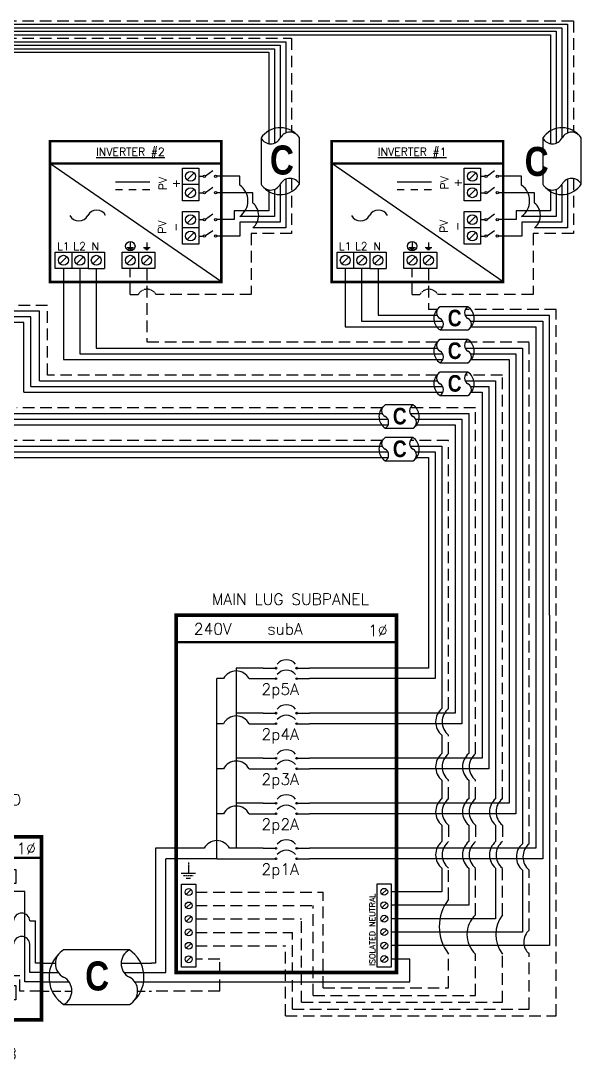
# Model space of a CAD drawing. Header units: feet. Extents: x 20558 to 21366, y 16038 to 16584.
# Drawn here: x 21185 to 21366.2, y 16224.1 to 16559.8 of the extents above; entities that cross this region are included whole.
import ezdxf

# ---------------------------------------------------------------- set-up
doc = ezdxf.new("R2010")
doc.units = ezdxf.units.FT
doc.header["$MEASUREMENT"] = 0
doc.linetypes.add('HIDDEN', pattern=[0.375, 0.25, -0.125])
for name, color, linetype in [('ONE LINE BLOCKS', 7, 'Continuous'), ('TABLES', 7, 'Continuous'), ('TEXT', 7, 'Continuous'), ('Z - TITLEBLOCK TXT', 7, 'Continuous')]:
    doc.layers.add(name, color=color, linetype=linetype)
doc.styles.add('ONE LINE TXT', font='techb___.ttf')
doc.styles.get("Standard").update_dxf_attribs({"font": 'simplex.shx'})

# ---------------------------------------------------------------- blocks, each defined once
blk = doc.blocks.new('5inverterSub')
at = {"layer": 'ONE LINE BLOCKS', "linetype": 'Continuous'}
h = blk.add_hatch(color=1, dxfattribs=at)
h.dxf.hatch_style = 1
edge = h.paths.add_edge_path()
edge.add_arc((40.28, 104.41), 0.291, 0, 360)
h = blk.add_hatch(color=1, dxfattribs=at)
h.dxf.hatch_style = 1
edge = h.paths.add_edge_path()
edge.add_arc((46.96, 104.41), 0.291, 0, 360)
h = blk.add_hatch(color=1, dxfattribs=at)
h.dxf.hatch_style = 1
edge = h.paths.add_edge_path()
edge.add_arc((40.28, 101.03), 0.291, 0, 360)
h = blk.add_hatch(color=1, dxfattribs=at)
h.dxf.hatch_style = 1
edge = h.paths.add_edge_path()
edge.add_arc((46.96, 101.03), 0.291, 0, 360)
h = blk.add_hatch(color=1, dxfattribs=at)
h.dxf.hatch_style = 1
edge = h.paths.add_edge_path()
edge.add_arc((40.28, 89.85), 0.291, 0, 360)
h = blk.add_hatch(color=1, dxfattribs=at)
h.dxf.hatch_style = 1
edge = h.paths.add_edge_path()
edge.add_arc((46.96, 89.85), 0.291, 0, 360)
h = blk.add_hatch(color=1, dxfattribs=at)
h.dxf.hatch_style = 1
edge = h.paths.add_edge_path()
edge.add_arc((40.28, 86.47), 0.291, 0, 360)
h = blk.add_hatch(color=1, dxfattribs=at)
h.dxf.hatch_style = 1
edge = h.paths.add_edge_path()
edge.add_arc((46.96, 86.47), 0.291, 0, 360)
h = blk.add_hatch(color=1, dxfattribs=at)
h.dxf.hatch_style = 1
edge = h.paths.add_edge_path()
edge.add_arc((40.28, 75.29), 0.291, 0, 360)
h = blk.add_hatch(color=1, dxfattribs=at)
h.dxf.hatch_style = 1
edge = h.paths.add_edge_path()
edge.add_arc((46.96, 75.29), 0.291, 0, 360)
h = blk.add_hatch(color=1, dxfattribs=at)
h.dxf.hatch_style = 1
edge = h.paths.add_edge_path()
edge.add_arc((40.28, 71.91), 0.291, 0, 360)
h = blk.add_hatch(color=1, dxfattribs=at)
h.dxf.hatch_style = 1
edge = h.paths.add_edge_path()
edge.add_arc((46.96, 71.91), 0.291, 0, 360)
h = blk.add_hatch(color=1, dxfattribs=at)
h.dxf.hatch_style = 1
edge = h.paths.add_edge_path()
edge.add_arc((40.28, 60.73), 0.291, 0, 360)
h = blk.add_hatch(color=1, dxfattribs=at)
h.dxf.hatch_style = 1
edge = h.paths.add_edge_path()
edge.add_arc((46.96, 60.73), 0.291, 0, 360)
h = blk.add_hatch(color=1, dxfattribs=at)
h.dxf.hatch_style = 1
edge = h.paths.add_edge_path()
edge.add_arc((40.28, 57.35), 0.291, 0, 360)
h = blk.add_hatch(color=1, dxfattribs=at)
h.dxf.hatch_style = 1
edge = h.paths.add_edge_path()
edge.add_arc((46.96, 57.35), 0.291, 0, 360)
h = blk.add_hatch(color=1, dxfattribs=at)
h.dxf.hatch_style = 1
edge = h.paths.add_edge_path()
edge.add_arc((40.28, 46.17), 0.291, 0, 360)
h = blk.add_hatch(color=1, dxfattribs=at)
h.dxf.hatch_style = 1
edge = h.paths.add_edge_path()
edge.add_arc((46.96, 46.17), 0.291, 0, 360)
h = blk.add_hatch(color=1, dxfattribs=at)
h.dxf.hatch_style = 1
edge = h.paths.add_edge_path()
edge.add_arc((40.28, 42.79), 0.291, 0, 360)
h = blk.add_hatch(color=1, dxfattribs=at)
h.dxf.hatch_style = 1
edge = h.paths.add_edge_path()
edge.add_arc((46.96, 42.79), 0.291, 0, 360)
at = {"color": 7, "linetype": 'Continuous'}
for p, q in [((89.54, 121.54), (89.54, 104.41)), ((98.24, 121.54), (98.24, 89.85)), ((106.94, 121.54), (106.94, 75.29)), ((115.64, 121.54), (115.64, 60.73)), ((124.34, 121.54), (124.34, 46.17)), ((36.09, 104.41), (27.43, 104.41)), ((27.43, 104.41), (27.43, 89.85)), ((89.54, 104.41), (51.15, 104.41)), ((36.09, 89.85), (27.43, 89.85)), ((27.43, 89.85), (27.43, 75.29)), ((98.24, 89.85), (51.15, 89.85)), ((36.09, 75.29), (27.43, 75.29)), ((27.43, 75.29), (27.43, 60.73)), ((106.94, 75.29), (51.15, 75.29)), ((36.09, 60.73), (27.43, 60.73)), ((27.43, 60.73), (27.43, 46.17)), ((115.64, 60.73), (51.15, 60.73)), ((17.02, 46.17), (1.34, 46.17)), ((1.34, 46.17), (1.34, 9)), ((36.09, 46.17), (25.26, 46.17)), ((124.34, 46.17), (51.15, 46.17)), ((1.34, 9), (0, 9))]:
    blk.add_line(p, q, dxfattribs=at)
at = {"color": 10, "linetype": 'Continuous'}
for p, q in [((91.71, 121.54), (91.71, 101.03)), ((100.41, 121.54), (100.41, 86.47)), ((109.11, 121.54), (109.11, 71.91)), ((117.81, 121.54), (117.81, 57.35)), ((126.51, 121.54), (126.51, 42.79)), ((21.14, 86.47), (21.14, 101.03)), ((23.31, 101.03), (21.14, 101.03)), ((31.55, 101.03), (36.09, 101.03)), ((91.71, 101.03), (51.15, 101.03)), ((21.14, 71.91), (21.14, 86.47)), ((23.31, 86.47), (21.14, 86.47)), ((31.55, 86.47), (36.09, 86.47)), ((100.41, 86.47), (51.15, 86.47)), ((21.14, 57.35), (21.14, 71.91)), ((23.31, 71.91), (21.14, 71.91)), ((31.55, 71.91), (36.09, 71.91)), ((109.11, 71.91), (51.15, 71.91)), ((21.14, 42.79), (21.14, 57.35)), ((23.31, 57.35), (21.14, 57.35)), ((31.55, 57.35), (36.09, 57.35)), ((117.81, 57.35), (51.15, 57.35)), ((21.14, 42.79), (4.63, 42.79)), ((4.63, 6), (4.63, 42.79)), ((21.14, 42.79), (36.09, 42.79)), ((126.51, 42.79), (51.15, 42.79)), ((0, 6), (4.63, 6))]:
    blk.add_line(p, q, dxfattribs=at)
at = {"color": 253, "linetype": 'Continuous'}
for p, q in [((93.89, 121.54), (93.89, 91.34)), ((102.59, 121.54), (102.59, 76.78)), ((111.29, 121.54), (111.29, 62.22)), ((119.99, 121.54), (119.99, 47.66)), ((128.69, 121.54), (128.69, 14.71)), ((93.89, 82.78), (93.89, 76.78)), ((93.89, 68.22), (93.89, 62.22)), ((102.59, 68.22), (102.59, 62.22)), ((93.89, 53.66), (93.89, 48.33)), ((102.59, 53.66), (102.59, 48.33)), ((111.29, 53.66), (111.29, 48.33)), ((93.89, 39.78), (93.89, 32.11)), ((102.59, 39.78), (102.59, 27.76)), ((111.29, 39.78), (111.29, 23.41)), ((119.99, 39.1), (119.99, 19.06)), ((93.89, 32.11), (77.54, 32.11)), ((102.59, 27.76), (77.54, 27.76)), ((111.29, 23.41), (77.54, 23.41)), ((119.99, 19.06), (77.54, 19.06)), ((128.69, 14.71), (77.54, 14.71)), ((83.55, 10.36), (77.54, 10.36)), ((83.55, 3), (83.55, 10.36)), ((0, 3), (83.55, 3))]:
    blk.add_line(p, q, dxfattribs=at)
at = {"color": 10, "linetype": 'Continuous'}
for centre in [(27.43, 98.87), (27.43, 84.31), (27.43, 69.75), (27.43, 55.19)]:
    blk.add_arc(centre, 4.65, 27.6639, 152.3361, dxfattribs=at)
at = {"color": 253, "linetype": 'Continuous'}
for centre in [(97.46, 87.06), (97.46, 72.5), (106.16, 72.5), (97.46, 57.94), (106.16, 57.94), (114.87, 57.94), (97.46, 44.05), (106.16, 44.05), (114.87, 44.05), (123.57, 43.38)]:
    blk.add_arc(centre, 5.58, 129.9215, 230.0785, dxfattribs=at)
at = {"color": 7, "linetype": 'Continuous'}
blk.add_arc((21.14, 44.01), 4.65, 27.6639, 152.3361, dxfattribs=at)
at = {"layer": 'ONE LINE BLOCKS', "lineweight": 50}
blk.add_line((8.04, 112.83), (79.2, 112.83), dxfattribs=at)
at = {"layer": 'ONE LINE BLOCKS', "lineweight": 50, "const_width": 1.19}
blk.add_lwpolyline([(8.04, 6.01), (8.04, 121.54), (79.2, 121.54), (79.2, 6.01)], close=True, dxfattribs=at)
at = {"layer": 'TEXT', "color": 92, "linetype": 'HIDDEN', "ltscale": 15}
for p, q in [((96.06, 91.34), (96.06, 121.54)), ((104.76, 76.78), (104.76, 121.54)), ((113.46, 62.22), (113.46, 121.54)), ((122.16, 47.66), (122.16, 121.54)), ((130.86, -7.98), (130.86, 121.54)), ((96.06, 76.78), (96.06, 82.78)), ((96.06, 62.22), (96.06, 68.22)), ((104.76, 62.22), (104.76, 68.22)), ((96.06, 53.66), (96.06, 48.33)), ((104.76, 53.66), (104.76, 48.33)), ((113.46, 53.66), (113.46, 48.33)), ((96.06, 29.7), (96.06, 39.78)), ((104.76, 24.66), (104.76, 39.78)), ((113.46, 24.66), (113.46, 39.78)), ((122.16, 19.74), (122.16, 39.1)), ((14.31, 32.04), (55.57, 32.04)), ((55.57, 1.07), (55.57, 32.04)), ((14.31, 27.69), (52.3, 27.69)), ((52.3, -1.41), (52.3, 27.69)), ((14.31, 23.34), (48.52, 23.34)), ((48.52, -3.61), (48.52, 23.34)), ((14.31, 18.99), (45.6, 18.99)), ((45.6, -5.79), (45.6, 18.99)), ((14.31, 14.64), (43.39, 14.64)), ((43.39, -7.98), (43.39, 14.64)), ((22.14, 10.28), (14.31, 10.28)), ((22.14, 0), (22.14, 10.28)), ((96.06, 1.07), (96.06, 11.97)), ((104.76, -1.41), (104.76, 11.97)), ((113.46, -3.61), (113.46, 11.97)), ((122.16, -5.79), (122.16, 11.97)), ((22.14, 0), (0, 0)), ((55.57, 1.07), (96.06, 1.07)), ((52.3, -1.41), (104.76, -1.41)), ((45.6, -5.79), (122.16, -5.79)), ((48.52, -3.61), (113.46, -3.61)), ((43.39, -7.98), (130.86, -7.98))]:
    blk.add_line(p, q, dxfattribs=at)
at = {"layer": 'TEXT', "color": 92, "linetype": 'HIDDEN', "flags": 128}
for points in [[(11.94, 41.63), (11.94, 38.13)], [(9.6, 38.13), (14.28, 38.13)], [(13.47, 37.26), (10.41, 37.26)], [(12.65, 36.39), (11.22, 36.39)]]:
    blk.add_lwpolyline(points, dxfattribs=at)
at = {"layer": 'TEXT', "color": 92, "linetype": 'Continuous', "ltscale": 4}
for centre, radius, start, end in [((99.53, 87.06), 5.51, 129.059, 230.941), ((99.53, 72.5), 5.51, 129.059, 230.941), ((108.23, 72.5), 5.51, 129.059, 230.941), ((99.53, 57.94), 5.51, 129.059, 230.941), ((108.23, 57.94), 5.51, 129.059, 230.941), ((116.93, 57.94), 5.51, 129.059, 230.941), ((99.53, 44.05), 5.51, 129.059, 230.941), ((108.23, 44.05), 5.51, 129.059, 230.941), ((116.93, 44.05), 5.51, 129.059, 230.941), ((125.63, 43.38), 5.51, 129.059, 230.941), ((107.74, 20.83), 14.66, 142.7873, 217.2127), ((110.66, 18.31), 8.66, 132.8846, 227.1154), ((121.72, 18.31), 10.41, 142.4478, 217.5522), ((125.61, 15.85), 5.2, 131.5882, 228.4118)]:
    blk.add_arc(centre, radius, start, end, dxfattribs=at)
at = {"layer": 'Z - TITLEBLOCK TXT', "color": 1, "linetype": 'Continuous'}
for p, q in [((9.77, 7.69), (9.77, 34.63)), ((9.77, 34.63), (14.31, 34.63)), ((14.31, 34.63), (14.31, 7.69)), ((73, 7.76), (73, 34.71)), ((73, 34.71), (77.54, 34.71)), ((77.54, 34.71), (77.54, 7.76)), ((14.31, 7.69), (9.77, 7.69)), ((77.54, 7.76), (73, 7.76))]:
    blk.add_line(p, q, dxfattribs=at)
at = {"layer": 'Z - TITLEBLOCK TXT', "color": 4, "linetype": 'Continuous'}
for p, q in [((12.83, 32.82), (11.25, 31.25)), ((76.06, 32.9), (74.49, 31.32)), ((12.83, 28.47), (11.25, 26.9)), ((76.06, 28.54), (74.49, 26.97)), ((12.83, 24.12), (11.25, 22.55)), ((76.06, 24.19), (74.49, 22.62)), ((12.83, 19.77), (11.25, 18.2)), ((76.06, 19.84), (74.49, 18.27)), ((12.83, 15.42), (11.25, 13.85)), ((76.06, 15.49), (74.49, 13.92)), ((12.83, 11.07), (11.25, 9.5)), ((76.06, 11.14), (74.49, 9.57))]:
    blk.add_line(p, q, dxfattribs=at)
at = {"layer": 'Z - TITLEBLOCK TXT', "color": 1, "linetype": 'Continuous', "flags": 128}
for points in [[(36.09, 104.41), (40.28, 104.41)], [(36.09, 104.41), (40.28, 104.41)], [(46.96, 104.41), (51.15, 104.41)], [(36.09, 101.03), (40.28, 101.03)], [(36.09, 101.03), (40.28, 101.03)], [(46.96, 101.03), (51.15, 101.03)], [(36.09, 89.85), (40.28, 89.85)], [(36.09, 89.85), (40.28, 89.85)], [(46.96, 89.85), (51.15, 89.85)], [(36.09, 86.47), (40.28, 86.47)], [(36.09, 86.47), (40.28, 86.47)], [(46.96, 86.47), (51.15, 86.47)], [(36.09, 75.29), (40.28, 75.29)], [(36.09, 75.29), (40.28, 75.29)], [(46.96, 75.29), (51.15, 75.29)], [(36.09, 71.91), (40.28, 71.91)], [(36.09, 71.91), (40.28, 71.91)], [(46.96, 71.91), (51.15, 71.91)], [(36.09, 60.73), (40.28, 60.73)], [(36.09, 60.73), (40.28, 60.73)], [(46.96, 60.73), (51.15, 60.73)], [(36.09, 57.35), (40.28, 57.35)], [(36.09, 57.35), (40.28, 57.35)], [(46.96, 57.35), (51.15, 57.35)], [(36.09, 46.17), (40.28, 46.17)], [(36.09, 46.17), (40.28, 46.17)], [(46.96, 46.17), (51.15, 46.17)], [(36.09, 42.79), (40.28, 42.79)], [(36.09, 42.79), (40.28, 42.79)], [(46.96, 42.79), (51.15, 42.79)]]:
    blk.add_lwpolyline(points, dxfattribs=at)
at = {"layer": 'Z - TITLEBLOCK TXT', "color": 1, "linetype": 'Continuous'}
for centre in [(40.28, 104.41), (46.96, 104.41), (40.28, 101.03), (46.96, 101.03), (40.28, 89.85), (46.96, 89.85), (40.28, 86.47), (46.96, 86.47), (40.28, 75.29), (46.96, 75.29), (40.28, 71.91), (46.96, 71.91), (40.28, 60.73), (46.96, 60.73), (40.28, 57.35), (46.96, 57.35), (40.28, 46.17), (46.96, 46.17), (40.28, 42.79), (46.96, 42.79)]:
    blk.add_circle(centre, 0.291, dxfattribs=at)
at = {"layer": 'Z - TITLEBLOCK TXT', "color": 4, "linetype": 'Continuous'}
for centre in [(12.04, 32.04), (75.27, 32.11), (12.04, 27.69), (75.27, 27.76), (12.04, 23.34), (75.27, 23.41), (75.27, 19.06), (12.04, 18.99), (12.04, 14.64), (75.27, 14.71), (12.04, 10.28), (75.27, 10.36)]:
    blk.add_circle(centre, 1.11, dxfattribs=at)
at = {"layer": 'Z - TITLEBLOCK TXT', "color": 1, "linetype": 'Continuous'}
for centre in [(43.62, 103.21), (43.62, 99.83), (43.62, 88.65), (43.62, 85.27), (43.62, 74.09), (43.62, 70.71), (43.62, 59.53), (43.62, 56.15), (43.62, 44.97), (43.62, 41.59)]:
    blk.add_arc(centre, 3.93, 40.3392, 139.6608, dxfattribs=at)
at = {"layer": 'TABLES', "color": 1, "linetype": 'Continuous'}
for s, p in [('2p5A', (35.59, 95.79)), ('2p4A', (35.59, 81.23)), ('2p3A', (35.59, 66.67)), ('2p2A', (35.59, 52.11)), ('2p1A', (35.59, 37.55))]:
    blk.add_text(s, height=3.658, dxfattribs=at).set_placement(p)
at = {"layer": 'TABLES', "color": 4, "linetype": 'Continuous'}
blk.add_text('ISOLATED NEUTRAL', height=1.8743, rotation=90, dxfattribs=at).set_placement((72.35, 8.12))
at = {"layer": 'TEXT', "color": 1, "attachment_point": 5}
for s, width, gutter_width, insert, char_height in [('MAIN LUG SUBPANEL ', 62.3984, 7.17, (44.9, 126.71), 3.6576), ('240V', 0.1481, 0.75, (19.83, 117.09), 3.658), ('subA', 0.1481, 0.75, (43.21, 117.09), 3.658), ('1∅', 0.1481, 0.75, (73.19, 116.58), 3.658)]:
    blk.add_mtext_dynamic_manual_height_columns(s, width=width, gutter_width=gutter_width, heights=[0], dxfattribs=dict(at, insert=insert, char_height=char_height))
blk = doc.blocks.new('*U12')
at = {"color": 7, "linetype": 'Continuous'}
for p, q in [((-7.14, 13.31), (-28.39, 13.31)), ((-28.39, -4.31), (-7.14, -4.31))]:
    blk.add_line(p, q, dxfattribs=at)
at = {"color": 7}
for p, q in [((-35.53, 9), (-31.05, 9)), ((-9.81, 9), (0, 9))]:
    blk.add_line(p, q, dxfattribs=at)
at = {"color": 10}
for p, q in [((-35.53, 6), (-30.11, 6)), ((-8.87, 6), (0, 6))]:
    blk.add_line(p, q, dxfattribs=at)
at = {"color": 253}
for p, q in [((-35.53, 3), (-26.66, 3)), ((-5.41, 3), (0, 3))]:
    blk.add_line(p, q, dxfattribs=at)
at = {"color": 92, "linetype": 'HIDDEN', "ltscale": 10}
for p, q in [((-4.48, 0), (0, 0)), ((-35.53, 0), (-25.72, 0))]:
    blk.add_line(p, q, dxfattribs=at)
at = {"color": 7, "linetype": 'Continuous'}
for centre, start, end in [((-22.54, 4.5), 133.9732, 236.4265), ((-12.99, 4.5), 313.9732, 56.4265)]:
    blk.add_arc(centre, 10.58, start, end, dxfattribs=at)
at = {"linetype": 'Continuous'}
for centre, start, end in [((-26.08, 8.91), 117.6639, 242.3361), ((-4.83, 8.91), 117.6639, 242.3361), ((-30.7, 0.09), 297.6639, 62.3361), ((-9.45, 0.09), 297.6639, 62.3361)]:
    blk.add_arc(centre, 4.98, start, end, dxfattribs=at)
blk = doc.blocks.new('unfusedDisconnect')
at = {"lineweight": 50}
blk.add_line((-43.61, 43.06), (0, 43.06), dxfattribs=at)
at = {"color": 1, "linetype": 'Continuous'}
for p, q in [((-35.27, 34.78), (-35.27, 39.32)), ((-35.27, 39.32), (-8.32, 39.32)), ((-8.32, 39.32), (-8.32, 34.78)), ((-8.32, 34.78), (-35.27, 34.78)), ((-23.43, 25.18), (-20.16, 22.74)), ((-31.89, 22.73), (-25.32, 22.73)), ((-19.08, 22.73), (-11.7, 22.73)), ((-23.43, 17.65), (-20.16, 15.2)), ((-31.89, 15.2), (-25.32, 15.2)), ((-19.08, 15.2), (-11.7, 15.19)), ((-35.27, 1.76), (-8.32, 1.76)), ((-35.27, 1.76), (-35.27, -2.78)), ((-8.32, 1.76), (-8.32, -2.78)), ((-8.32, -2.78), (-35.27, -2.78))]:
    blk.add_line(p, q, dxfattribs=at)
at = {"color": 4, "linetype": 'Continuous'}
for p, q in [((-31.89, 37.83), (-33.46, 36.26)), ((-27.53, 37.83), (-29.11, 36.26)), ((-23.18, 37.83), (-24.76, 36.26)), ((-18.83, 37.83), (-20.41, 36.26)), ((-14.48, 37.83), (-16.06, 36.26)), ((-10.13, 37.83), (-11.7, 36.26)), ((-31.89, 0.28), (-33.46, -1.3)), ((-27.53, 0.28), (-29.11, -1.3)), ((-23.18, 0.28), (-24.76, -1.3)), ((-18.83, 0.28), (-20.41, -1.3)), ((-14.48, 0.28), (-16.06, -1.3)), ((-10.13, 0.28), (-11.7, -1.3))]:
    blk.add_line(p, q, dxfattribs=at)
at = {"color": 253, "linetype": 'Continuous'}
for p, q in [((-32.67, 32.17), (-32.67, 34.78)), ((-10.92, 32.17), (-10.92, 34.78)), ((-38.16, 3), (-38.16, 32.17)), ((-38.16, 32.17), (-32.67, 32.17)), ((-5.43, 32.17), (-10.92, 32.17)), ((-5.43, 3), (-5.43, 32.17)), ((-43.61, 3), (-38.16, 3)), ((0, 3), (-5.43, 3))]:
    blk.add_line(p, q, dxfattribs=at)
at = {"color": 7, "linetype": 'Continuous'}
for p, q in [((-41.66, 9), (-41.66, 22.73)), ((-39.8, 22.73), (-41.66, 22.73)), ((-31.89, 22.73), (-34.52, 22.73)), ((-11.7, 22.73), (-9.07, 22.73)), ((-3.79, 22.73), (-1.93, 22.73)), ((-1.93, 9), (-1.93, 22.73))]:
    blk.add_line(p, q, dxfattribs=at)
at = {"color": 10, "linetype": 'Continuous'}
for p, q in [((-39.8, 6), (-39.8, 15.2)), ((-31.89, 15.2), (-34.52, 15.2)), ((-11.7, 15.2), (-9.07, 15.2)), ((-3.79, 6), (-3.79, 15.2)), ((-43.61, 6), (-39.8, 6)), ((0, 6), (-3.79, 6))]:
    blk.add_line(p, q, dxfattribs=at)
at = {"color": 7}
for p, q in [((-43.61, 9), (-41.66, 9)), ((0, 9), (-1.93, 9))]:
    blk.add_line(p, q, dxfattribs=at)
at = {"color": 92, "linetype": 'HIDDEN', "ltscale": 15}
for p, q in [((-36.58, 0), (-36.58, 4.9)), ((-36.58, 4.9), (-32.67, 4.9)), ((-32.67, 4.9), (-32.67, 1.76)), ((-7.01, 4.9), (-10.92, 4.9)), ((-10.92, 4.9), (-10.92, 1.76)), ((-7.01, 0), (-7.01, 4.9)), ((-43.61, 0), (-36.58, 0)), ((0, 0), (-7.01, 0))]:
    blk.add_line(p, q, dxfattribs=at)
at = {"lineweight": 50, "const_width": 1.19}
blk.add_lwpolyline([(-43.61, -9.34), (-43.61, 49.84), (0, 49.84), (0, -9.34)], close=True, dxfattribs=at)
at = {"color": 92, "linetype": 'Continuous', "lineweight": 5, "ltscale": 0.05, "flags": 128}
for points in [[(-21.8, -3.32), (-21.8, -6.17)], [(-24.14, -6.17), (-19.45, -6.17)], [(-20.27, -7.03), (-23.32, -7.03)], [(-21.08, -7.9), (-22.51, -7.9)]]:
    blk.add_lwpolyline(points, dxfattribs=at)
at = {"color": 4, "linetype": 'Continuous'}
for centre in [(-32.67, 37.05), (-28.32, 37.05), (-23.97, 37.05), (-19.62, 37.05), (-15.27, 37.05), (-10.92, 37.05), (-32.67, -0.51), (-28.32, -0.51), (-23.97, -0.51), (-19.62, -0.51), (-15.27, -0.51), (-10.92, -0.51)]:
    blk.add_circle(centre, 1.11, dxfattribs=at)
at = {"color": 1, "linetype": 'Continuous'}
for centre in [(-24.78, 22.73), (-19.62, 22.73), (-24.78, 15.2), (-19.62, 15.2)]:
    blk.add_circle(centre, 0.541, dxfattribs=at)
at = {"color": 7, "linetype": 'Continuous'}
for centre in [(-37.16, 22.58), (-6.43, 22.58)]:
    blk.add_arc(centre, 2.64, 3.2819, 176.7181, dxfattribs=at)
at = {"color": 10, "linetype": 'Continuous'}
for centre in [(-37.16, 15.04), (-6.43, 15.04)]:
    blk.add_arc(centre, 2.64, 3.2819, 176.7181, dxfattribs=at)
at = {"color": 4, "linetype": 'Continuous'}
blk.add_text('ISOLATED NEUTRAL', height=1.8743, dxfattribs=at).set_placement((-34.91, 39.97))
at = {"color": 1}
for s, width, gutter_width, heights, insert, char_height, attachment_point in [('\\A1;\\pi12.228;ampA UNFUSED \\P\\pi16.834;DISCONNECT', 64.922, 0, [11.89], (-55.21, 63.58), 3.4544, 1), ('240V', 0.1481, 0.75, [0], (-35.55, 46.4), 3.658, 5), ('1∅', 0.1481, 0.75, [0], (-4.98, 46.1), 3.658, 5), ('\\A1;\\pi11.999,t30.287;SQUARE D\\P\\pi9.0377,t27.326;PN: D222RB', 51.6906, 0.203, [45.94], (-47.25, -12.27), 3.6576, 1)]:
    blk.add_mtext_dynamic_manual_height_columns(s, width=width, gutter_width=gutter_width, heights=heights, dxfattribs=dict(at, insert=insert, char_height=char_height, attachment_point=attachment_point))
blk = doc.blocks.new('*U29')
at = {"color": 7}
for name, p in [('unfusedDisconnect', (0, 0)), ('*U12', (-43.61, 0))]:
    blk.add_blockref(name, p, dxfattribs=at)
at = {"layer": 'Z - TITLEBLOCK TXT', "color": 1, "linetype": 'Continuous', "insert": (-63.63, 8.88), "char_height": 9.3833, "attachment_point": 1, "style": 'ONE LINE TXT'}
blk.add_mtext_dynamic_manual_height_columns('{\\W1;\\C256;B}', width=0.1385, gutter_width=2.13, heights=[0], dxfattribs=at)

msp = doc.modelspace()

# ---------------------------------------------------------------- linework, layer by layer
at = {"color": 92, "linetype": 'HIDDEN', "ltscale": 15}
for p, q in [((20921.13, 16559.84), (21363.67, 16559.84)), ((21363.67, 16559.84), (21363.67, 16523.77)), ((20921.13, 16554.18), (21272.57, 16554.18)), ((21272.57, 16554.18), (21272.57, 16523.77)), ((21272.57, 16508.82), (21272.57, 16491.05)), ((21363.67, 16508.82), (21363.67, 16491.05)), ((21272.57, 16491.05), (21259.54, 16491.05)), ((21259.54, 16491.05), (21259.54, 16471.28)), ((21363.67, 16491.05), (21350.64, 16491.05)), ((21350.64, 16491.05), (21350.64, 16471.28)), ((21220.42, 16471.28), (21220.42, 16479.75)), ((21225.72, 16479.75), (21225.72, 16455.87)), ((21311.52, 16471.28), (21311.52, 16479.75)), ((21316.82, 16479.75), (21316.82, 16466.45)), ((21220.42, 16471.28), (21222.96, 16471.28)), ((21259.54, 16471.28), (21228.75, 16471.28)), ((21311.52, 16471.28), (21314.06, 16471.28)), ((21350.64, 16471.28), (21319.86, 16471.28)), ((21193.66, 16467.81), (21134.62, 16467.81)), ((21193.66, 16445.3), (21193.66, 16467.81)), ((21319.68, 16466.45), (21316.82, 16466.45)), ((21358.11, 16466.45), (21328.7, 16466.45)), ((21358.11, 16367.62), (21358.11, 16466.45)), ((21319.68, 16455.87), (21225.72, 16455.87)), ((21349.41, 16455.87), (21328.7, 16455.87)), ((21349.41, 16367.62), (21349.41, 16455.87)), ((21319.68, 16445.3), (21193.66, 16445.3)), ((21340.71, 16445.3), (21328.7, 16445.3)), ((21340.71, 16367.62), (21340.71, 16445.3)), ((21301.92, 16434.72), (21183.75, 16434.72)), ((21332.01, 16434.72), (21310.94, 16434.72)), ((21332.01, 16367.62), (21332.01, 16434.72)), ((21301.92, 16424.15), (21174.03, 16424.15)), ((21323.31, 16424.15), (21310.94, 16424.15)), ((21323.31, 16367.62), (21323.31, 16424.15))]:
    msp.add_line(p, q, dxfattribs=at)
at = {"color": 7, "linetype": 'Continuous'}
for p, q in [((20921.13, 16558.71), (21361.82, 16558.71)), ((21361.82, 16558.71), (21361.82, 16523.57)), ((20921.13, 16556.45), (21358.13, 16556.44)), ((21358.13, 16556.44), (21358.13, 16520.28)), ((20921.13, 16553.05), (21270.72, 16553.05)), ((20921.13, 16550.79), (21267.03, 16550.79)), ((21267.03, 16550.79), (21267.03, 16520.28)), ((21270.72, 16553.05), (21270.72, 16523.57)), ((21262.71, 16521.94), (21262.71, 16506.99)), ((21275.12, 16506.99), (21275.12, 16521.94)), ((21353.81, 16521.94), (21353.81, 16506.99)), ((21366.22, 16506.99), (21366.22, 16521.94)), ((21249.88, 16475.41), (21194.43, 16513.68)), ((21340.98, 16475.41), (21285.53, 16513.68)), ((21226.68, 16507.62), (21215.59, 16507.62)), ((21255.85, 16509.54), (21248.37, 16509.54)), ((21255.85, 16506.65), (21255.85, 16509.54)), ((21270.72, 16508.61), (21270.72, 16492.89)), ((21317.78, 16507.62), (21306.69, 16507.62)), ((21346.95, 16509.54), (21339.47, 16509.54)), ((21346.95, 16506.65), (21346.95, 16509.54)), ((21361.82, 16508.61), (21361.82, 16492.89)), ((21217.91, 16505.22), (21215.59, 16505.22)), ((21222.3, 16505.22), (21219.98, 16505.22)), ((21226.68, 16505.22), (21224.37, 16505.22)), ((21260.04, 16504.24), (21248.37, 16504.24)), ((21260.04, 16500.92), (21260.04, 16504.24)), ((21267.03, 16505.33), (21267.03, 16496.58)), ((21309.01, 16505.22), (21306.69, 16505.22)), ((21313.4, 16505.22), (21311.08, 16505.22)), ((21317.78, 16505.22), (21315.47, 16505.22)), ((21351.14, 16504.24), (21339.47, 16504.24)), ((21351.14, 16500.92), (21351.14, 16504.24)), ((21358.13, 16505.33), (21358.13, 16496.58)), ((21267.03, 16496.58), (21255.85, 16496.58)), ((21358.13, 16496.58), (21346.95, 16496.58)), ((21270.72, 16492.89), (21260.04, 16492.89)), ((21361.82, 16492.89), (21351.14, 16492.89)), ((21198.81, 16479.75), (21198.81, 16450.32)), ((21289.91, 16479.75), (21289.91, 16460.89)), ((21329.59, 16467.34), (21320.57, 16467.34)), ((21185.97, 16462.26), (21107.71, 16462.26)), ((21185.97, 16439.74), (21185.97, 16462.26)), ((21289.91, 16460.89), (21321.53, 16460.89)), ((21320.57, 16459.86), (21329.59, 16459.86)), ((21330.55, 16460.89), (21351.59, 16460.89)), ((21351.59, 16460.89), (21351.59, 16367.62)), ((21329.59, 16456.76), (21320.57, 16456.76)), ((21198.81, 16450.32), (21321.53, 16450.32)), ((21330.55, 16450.32), (21342.89, 16450.32)), ((21342.89, 16450.32), (21342.89, 16367.62)), ((21320.57, 16449.28), (21329.59, 16449.28)), ((21329.59, 16446.19), (21320.57, 16446.19)), ((21185.97, 16439.74), (21321.53, 16439.74)), ((21330.55, 16439.74), (21334.19, 16439.74)), ((21334.19, 16439.74), (21334.19, 16367.62)), ((21320.57, 16438.71), (21329.59, 16438.71)), ((21311.83, 16435.61), (21302.81, 16435.61)), ((21176.07, 16429.17), (21303.77, 16429.17)), ((21302.81, 16428.13), (21311.83, 16428.13)), ((21312.79, 16429.17), (21325.48, 16429.17)), ((21325.48, 16429.17), (21325.48, 16367.62)), ((21311.83, 16425.04), (21302.81, 16425.04)), ((21166.34, 16418.59), (21303.77, 16418.59)), ((21302.81, 16417.56), (21311.83, 16417.56)), ((21312.79, 16418.59), (21316.78, 16418.59)), ((21316.78, 16418.59), (21316.78, 16367.62))]:
    msp.add_line(p, q, dxfattribs=at)
at = {"color": 253, "linetype": 'Continuous'}
for p, q in [((20921.13, 16557.58), (21359.98, 16557.58)), ((21359.98, 16557.58), (21359.98, 16521.87)), ((20921.13, 16555.31), (21356.29, 16555.31)), ((21356.29, 16555.31), (21356.29, 16520.12)), ((20921.13, 16551.92), (21268.88, 16551.92)), ((21268.88, 16551.92), (21268.88, 16521.87)), ((20921.13, 16549.65), (21265.18, 16549.65)), ((21265.18, 16549.65), (21265.18, 16520.12)), ((21268.88, 16506.91), (21268.88, 16494.74)), ((21359.98, 16506.91), (21359.98, 16494.74)), ((21265.18, 16505.17), (21265.18, 16498.43)), ((21356.29, 16505.17), (21356.29, 16498.43)), ((21265.18, 16498.43), (21254.04, 16498.43)), ((21254.04, 16498.43), (21254.04, 16495.54)), ((21356.29, 16498.43), (21345.14, 16498.43)), ((21345.14, 16498.43), (21345.14, 16495.54)), ((21254.04, 16495.54), (21248.37, 16495.54)), ((21268.88, 16494.74), (21255.88, 16494.74)), ((21255.88, 16494.74), (21255.88, 16490.24)), ((21345.14, 16495.54), (21339.47, 16495.54)), ((21359.98, 16494.74), (21346.98, 16494.74)), ((21346.98, 16494.74), (21346.98, 16490.24)), ((21255.88, 16490.24), (21248.37, 16490.24)), ((21346.98, 16490.24), (21339.47, 16490.24)), ((21209.41, 16479.75), (21209.41, 16454.02)), ((21300.51, 16479.75), (21300.51, 16464.6)), ((21191.1, 16465.96), (21118.31, 16465.96)), ((21191.1, 16443.45), (21191.1, 16465.96)), ((21300.51, 16464.6), (21319.63, 16464.6)), ((21328.65, 16464.6), (21355.94, 16464.6)), ((21355.94, 16367.62), (21355.94, 16464.6)), ((21209.41, 16454.02), (21319.63, 16454.02)), ((21328.65, 16454.02), (21347.24, 16454.02)), ((21347.24, 16454.02), (21347.24, 16367.62)), ((21191.1, 16443.45), (21319.63, 16443.45)), ((21328.65, 16443.45), (21338.54, 16443.45)), ((21338.54, 16443.45), (21338.54, 16367.62)), ((21181.19, 16432.87), (21301.87, 16432.87)), ((21310.89, 16432.87), (21329.84, 16432.87)), ((21329.84, 16432.87), (21329.84, 16367.62)), ((21171.47, 16422.3), (21301.87, 16422.3)), ((21310.89, 16422.3), (21321.13, 16422.3)), ((21321.13, 16422.3), (21321.13, 16367.62)), ((21332.01, 16422.3), (21332.09, 16422.3))]:
    msp.add_line(p, q, dxfattribs=at)
at = {"color": 1, "linetype": 'Continuous'}
for p, q in [((21237.24, 16501.59), (21237.24, 16512.19)), ((21237.24, 16512.19), (21242.54, 16512.19)), ((21237.24, 16501.59), (21237.24, 16512.19)), ((21242.54, 16512.19), (21242.54, 16501.59)), ((21242.54, 16512.19), (21242.54, 16506.89)), ((21247.07, 16511.27), (21244.77, 16509.56)), ((21328.34, 16501.59), (21328.34, 16512.19)), ((21328.34, 16512.19), (21333.64, 16512.19)), ((21328.34, 16501.59), (21328.34, 16512.19)), ((21333.64, 16512.19), (21333.64, 16501.59)), ((21333.64, 16512.19), (21333.64, 16506.89)), ((21338.17, 16511.27), (21335.87, 16509.56)), ((21242.54, 16506.89), (21237.24, 16506.89)), ((21242.54, 16509.54), (21243.98, 16509.54)), ((21333.64, 16506.89), (21328.34, 16506.89)), ((21333.64, 16509.54), (21335.08, 16509.54)), ((21242.54, 16504.24), (21243.98, 16504.24)), ((21247.07, 16505.97), (21244.77, 16504.25)), ((21333.64, 16504.24), (21335.08, 16504.24)), ((21338.17, 16505.97), (21335.87, 16504.25)), ((21242.54, 16501.59), (21237.24, 16501.59)), ((21333.64, 16501.59), (21328.34, 16501.59)), ((21237.24, 16487.58), (21237.24, 16498.19)), ((21237.24, 16498.19), (21242.54, 16498.19)), ((21242.54, 16498.19), (21242.54, 16492.89)), ((21247.07, 16497.27), (21244.77, 16495.55)), ((21328.34, 16487.58), (21328.34, 16498.19)), ((21328.34, 16498.19), (21333.64, 16498.19)), ((21333.64, 16498.19), (21333.64, 16492.89)), ((21338.17, 16497.27), (21335.87, 16495.55)), ((21242.54, 16495.54), (21243.98, 16495.54)), ((21333.64, 16495.54), (21335.08, 16495.54)), ((21242.54, 16492.89), (21237.24, 16492.89)), ((21242.54, 16492.89), (21242.54, 16487.58)), ((21242.54, 16490.24), (21243.98, 16490.24)), ((21247.07, 16491.97), (21244.77, 16490.25)), ((21333.64, 16492.89), (21328.34, 16492.89)), ((21333.64, 16492.89), (21333.64, 16487.58)), ((21333.64, 16490.24), (21335.08, 16490.24)), ((21338.17, 16491.97), (21335.87, 16490.25)), ((21242.54, 16487.58), (21237.24, 16487.58)), ((21333.64, 16487.58), (21328.34, 16487.58)), ((21196.16, 16485.06), (21206.76, 16485.06)), ((21196.16, 16479.75), (21196.16, 16485.06)), ((21196.16, 16485.06), (21201.46, 16485.06)), ((21201.46, 16485.06), (21201.46, 16479.75)), ((21206.76, 16485.06), (21206.76, 16479.75)), ((21206.76, 16485.06), (21212.07, 16485.06)), ((21212.07, 16485.06), (21212.07, 16479.75)), ((21217.77, 16485.06), (21228.38, 16485.06)), ((21217.77, 16479.75), (21217.77, 16485.06)), ((21217.77, 16485.06), (21223.07, 16485.06)), ((21223.07, 16485.06), (21223.07, 16479.75)), ((21228.38, 16485.06), (21228.38, 16479.75)), ((21287.26, 16485.06), (21297.86, 16485.06)), ((21287.26, 16479.75), (21287.26, 16485.06)), ((21287.26, 16485.06), (21292.56, 16485.06)), ((21292.56, 16485.06), (21292.56, 16479.75)), ((21297.86, 16485.06), (21297.86, 16479.75)), ((21297.86, 16485.06), (21303.17, 16485.06)), ((21303.17, 16485.06), (21303.17, 16479.75)), ((21308.87, 16485.06), (21319.48, 16485.06)), ((21308.87, 16479.75), (21308.87, 16485.06)), ((21308.87, 16485.06), (21314.17, 16485.06)), ((21314.17, 16485.06), (21314.17, 16479.75)), ((21319.48, 16485.06), (21319.48, 16479.75)), ((21206.76, 16479.75), (21196.16, 16479.75)), ((21206.76, 16479.75), (21212.07, 16479.75)), ((21228.38, 16479.75), (21217.77, 16479.75)), ((21297.86, 16479.75), (21287.26, 16479.75)), ((21297.86, 16479.75), (21303.17, 16479.75)), ((21319.48, 16479.75), (21308.87, 16479.75))]:
    msp.add_line(p, q, dxfattribs=at)
at = {"color": 4, "linetype": 'Continuous'}
for p, q in [((21241.02, 16510.67), (21238.76, 16508.41)), ((21332.12, 16510.67), (21329.86, 16508.41)), ((21241.02, 16505.37), (21238.76, 16503.11)), ((21332.12, 16505.37), (21329.86, 16503.11)), ((21241.02, 16496.67), (21238.76, 16494.41)), ((21332.12, 16496.67), (21329.86, 16494.41)), ((21241.02, 16491.37), (21238.76, 16489.1)), ((21332.12, 16491.37), (21329.86, 16489.1)), ((21199.94, 16483.54), (21197.68, 16481.27)), ((21205.24, 16483.54), (21202.98, 16481.27)), ((21210.55, 16483.54), (21208.28, 16481.27)), ((21221.55, 16483.54), (21219.29, 16481.27)), ((21226.86, 16483.54), (21224.59, 16481.27)), ((21291.04, 16483.54), (21288.78, 16481.27)), ((21296.34, 16483.54), (21294.08, 16481.27)), ((21301.65, 16483.54), (21299.38, 16481.27)), ((21312.65, 16483.54), (21310.39, 16481.27)), ((21317.96, 16483.54), (21315.69, 16481.27))]:
    msp.add_line(p, q, dxfattribs=at)
at = {"color": 10, "linetype": 'Continuous'}
for p, q in [((21204.11, 16479.75), (21204.11, 16452.17)), ((21295.21, 16479.75), (21295.21, 16462.74)), ((21188.24, 16464.11), (21113.01, 16464.11)), ((21188.24, 16441.59), (21188.24, 16464.11)), ((21295.21, 16462.74), (21321.44, 16462.74)), ((21330.46, 16462.74), (21353.76, 16462.74)), ((21353.76, 16462.74), (21353.76, 16367.62)), ((21204.11, 16452.17), (21321.44, 16452.17)), ((21330.46, 16452.17), (21345.06, 16452.17)), ((21345.06, 16452.17), (21345.06, 16367.62)), ((21188.24, 16441.59), (21321.44, 16441.59)), ((21330.46, 16441.59), (21336.36, 16441.59)), ((21336.36, 16441.59), (21336.36, 16367.62)), ((21178.33, 16431.02), (21303.68, 16431.02)), ((21312.7, 16431.02), (21327.66, 16431.02)), ((21327.66, 16431.02), (21327.66, 16367.62)), ((21168.61, 16420.44), (21303.68, 16420.44)), ((21312.7, 16420.44), (21318.96, 16420.44)), ((21318.96, 16420.44), (21318.96, 16367.62))]:
    msp.add_line(p, q, dxfattribs=at)
at = {"lineweight": 50, "const_width": 0.834}
for points in [[(21194.43, 16475.41), (21194.43, 16520.92), (21249.88, 16520.92), (21249.88, 16475.41)], [(21194.43, 16513.68), (21194.43, 16520.92), (21249.88, 16520.92), (21249.88, 16513.68)], [(21285.53, 16475.41), (21285.53, 16520.92), (21340.98, 16520.92), (21340.98, 16475.41)], [(21285.53, 16513.68), (21285.53, 16520.92), (21340.98, 16520.92), (21340.98, 16513.68)]]:
    msp.add_lwpolyline(points, close=True, dxfattribs=at)
at = {"color": 92, "linetype": 'Continuous', "flags": 128}
for points in [[(21220.42, 16488.16), (21220.42, 16486.54)], [(21225.73, 16488.16), (21225.72, 16486.54)], [(21311.52, 16488.16), (21311.52, 16486.54)], [(21316.83, 16488.16), (21316.82, 16486.54)], [(21219.34, 16486.54), (21221.5, 16486.54)], [(21224.64, 16486.54), (21226.8, 16486.54)], [(21310.44, 16486.54), (21312.6, 16486.54)], [(21312.23, 16486.14), (21310.81, 16486.14)], [(21315.74, 16486.54), (21317.9, 16486.54)], [(21317.53, 16486.14), (21316.12, 16486.14)]]:
    msp.add_lwpolyline(points, dxfattribs=at)
at = {"color": 92, "linetype": 'HIDDEN', "flags": 128}
for points in [[(21221.13, 16486.14), (21219.71, 16486.14)], [(21220.75, 16485.74), (21220.09, 16485.74)], [(21226.43, 16486.14), (21225.02, 16486.14)], [(21226.06, 16485.74), (21225.39, 16485.74)], [(21311.85, 16485.74), (21311.19, 16485.74)], [(21317.16, 16485.74), (21316.49, 16485.74)]]:
    msp.add_lwpolyline(points, dxfattribs=at)
at = {"color": 4, "linetype": 'Continuous'}
for centre in [(21239.89, 16509.54), (21330.99, 16509.54), (21239.89, 16504.24), (21330.99, 16504.24), (21239.89, 16495.54), (21330.99, 16495.54), (21239.89, 16490.24), (21330.99, 16490.24), (21198.81, 16482.4), (21204.11, 16482.4), (21209.41, 16482.4), (21220.42, 16482.4), (21225.72, 16482.4), (21289.91, 16482.4), (21295.21, 16482.4), (21300.51, 16482.4), (21311.52, 16482.4), (21316.82, 16482.4)]:
    msp.add_circle(centre, 1.6, dxfattribs=at)
at = {"color": 1, "linetype": 'Continuous'}
for centre in [(21244.36, 16509.54), (21247.99, 16509.54), (21335.46, 16509.54), (21339.09, 16509.54), (21244.36, 16504.24), (21247.99, 16504.24), (21335.46, 16504.24), (21339.09, 16504.24), (21244.36, 16495.54), (21247.99, 16495.54), (21335.46, 16495.54), (21339.09, 16495.54), (21244.36, 16490.24), (21247.99, 16490.24), (21335.46, 16490.24), (21339.09, 16490.24)]:
    msp.add_circle(centre, 0.381, dxfattribs=at)
at = {"color": 92, "linetype": 'Continuous'}
for centre in [(21220.42, 16486.93), (21311.52, 16486.93)]:
    msp.add_circle(centre, 1.52, dxfattribs=at)
at = {"color": 7, "linetype": 'Continuous'}
for centre, radius, start, end in [((21268.91, 16517.82), 7.45, 43.9732, 146.4265), ((21360.01, 16517.82), 7.45, 43.9732, 146.4265), ((21268.91, 16511.1), 7.45, 223.9732, 326.4265), ((21360.01, 16511.1), 7.45, 223.9732, 326.4265), ((21323.05, 16463.6), 4.49, 133.9732, 236.4265), ((21327.11, 16463.6), 4.49, 313.9732, 56.4265), ((21327.11, 16453.02), 4.49, 313.9732, 56.4265), ((21323.05, 16453.02), 4.49, 133.9732, 236.4265), ((21323.05, 16442.45), 4.49, 133.9732, 236.4265), ((21327.11, 16442.45), 4.49, 313.9732, 56.4265), ((21305.3, 16431.87), 4.49, 133.9732, 236.4265), ((21309.35, 16431.87), 4.49, 313.9732, 56.4265), ((21305.3, 16421.3), 4.49, 133.9732, 236.4265), ((21309.35, 16421.3), 4.49, 313.9732, 56.4265)]:
    msp.add_arc(centre, radius, start, end, dxfattribs=at)
at = {"linetype": 'Continuous'}
for centre, radius, start, end in [((21272.02, 16520.31), 3.5, 27.6639, 152.3361), ((21363.12, 16520.31), 3.5, 27.6639, 152.3361), ((21265.81, 16523.56), 3.5, 207.6639, 332.3361), ((21356.91, 16523.56), 3.5, 207.6639, 332.3361), ((21265.81, 16508.61), 3.5, 207.6639, 332.3361), ((21272.02, 16505.36), 3.5, 27.6639, 152.3361), ((21356.91, 16508.61), 3.5, 207.6639, 332.3361), ((21363.12, 16505.36), 3.5, 27.6639, 152.3361), ((21252.24, 16501.62), 6.2, 305.6505, 54.3495), ((21343.34, 16501.62), 6.2, 305.6505, 54.3495), ((21256.69, 16496.9), 5.23, 309.9338, 50.0662), ((21347.79, 16496.9), 5.23, 309.9338, 50.0662), ((21203.75, 16498.38), 3.27, 207.6639, 332.3361), ((21209.55, 16495.34), 3.27, 27.6639, 152.3361), ((21294.85, 16498.38), 3.27, 207.6639, 332.3361), ((21300.65, 16495.34), 3.27, 27.6639, 152.3361), ((21321.55, 16465.47), 2.11, 117.6639, 242.3361), ((21330.57, 16465.47), 2.11, 117.6639, 242.3361), ((21319.59, 16461.73), 2.11, 297.6639, 62.3361), ((21328.61, 16461.73), 2.11, 297.6639, 62.3361), ((21321.55, 16454.89), 2.11, 117.6639, 242.3361), ((21330.57, 16454.89), 2.11, 117.6639, 242.3361), ((21319.59, 16451.15), 2.11, 297.6639, 62.3361), ((21328.61, 16451.15), 2.11, 297.6639, 62.3361), ((21321.55, 16444.32), 2.11, 117.6639, 242.3361), ((21330.57, 16444.32), 2.11, 117.6639, 242.3361), ((21319.59, 16440.58), 2.11, 297.6639, 62.3361), ((21328.61, 16440.58), 2.11, 297.6639, 62.3361), ((21303.79, 16433.74), 2.11, 117.6639, 242.3361), ((21312.81, 16433.74), 2.11, 117.6639, 242.3361), ((21301.83, 16430), 2.11, 297.6639, 62.3361), ((21310.85, 16430), 2.11, 297.6639, 62.3361), ((21303.79, 16423.17), 2.11, 117.6639, 242.3361), ((21312.81, 16423.17), 2.11, 117.6639, 242.3361), ((21301.83, 16419.43), 2.11, 297.6639, 62.3361), ((21310.85, 16419.43), 2.11, 297.6639, 62.3361)]:
    msp.add_arc(centre, radius, start, end, dxfattribs=at)
at = {"color": 92, "linetype": 'HIDDEN', "ltscale": 0.3}
for centre in [(21225.86, 16469.76), (21316.96, 16469.76)]:
    msp.add_arc(centre, 3.27, 27.6639, 152.3361, dxfattribs=at)

# ---------------------------------------------------------------- block references
at = {"color": 7}
for name, p in [('5inverterSub', (21227.25, 16246.09)), ('*U29', (21191.72, 16246.09)), ('*U12', (21227.25, 16246.09))]:
    msp.add_blockref(name, p, dxfattribs=at)

# ---------------------------------------------------------------- texts
at = {"color": 1, "linetype": 'Continuous'}
for s, p in [('%%UINVERTER #2', (21209.36, 16516.18)), ('%%UINVERTER #1', (21300.46, 16516.18))]:
    msp.add_text(s, height=2.5744, dxfattribs=at).set_placement(p)
at = {"color": 1, "linetype": 'Continuous', "attachment_point": 1, "style": 'ONE LINE TXT'}
for insert, char_height in [((21265.56, 16519.51), 9.3833), ((21347.93, 16519.05), 9.3833), ((21323.07, 16466.41), 5.3651), ((21323.07, 16455.84), 5.3651), ((21323.07, 16445.27), 5.3651), ((21305.31, 16434.69), 5.3651), ((21305.31, 16424.12), 5.3651), ((21205.81, 16255.68), 9.3833)]:
    msp.add_mtext_dynamic_manual_height_columns('{\\W1;\\C256;C}', width=0.1385, gutter_width=2.13, heights=[0], dxfattribs=dict(at, insert=insert, char_height=char_height))
at = {"color": 1, "char_height": 2.574, "attachment_point": 5, "rotation": 90}
for s, width, insert in [('PV +', 2.8378, (21233.03, 16507.18)), ('PV +', 2.8378, (21324.13, 16507.42)), ('PV -', 2.8013, (21232.88, 16493.12)), ('PV -', 2.8013, (21323.98, 16493.36))]:
    msp.add_mtext_dynamic_manual_height_columns(s, width=width, gutter_width=0.75, heights=[0], dxfattribs=dict(at, insert=insert))
at = {"color": 1, "attachment_point": 5}
for s, insert, char_height in [('L1', (21198.77, 16486.91), 2.574), ('L2', (21204.02, 16486.94), 2.574), ('N', (21209.12, 16486.9), 2.57), ('L1', (21289.87, 16486.91), 2.574), ('L2', (21295.12, 16486.94), 2.574), ('N', (21300.22, 16486.9), 2.57)]:
    msp.add_mtext_dynamic_manual_height_columns(s, width=0.1481, gutter_width=0.75, heights=[0], dxfattribs=dict(at, insert=insert, char_height=char_height))

doc.saveas('drawing.dxf')
